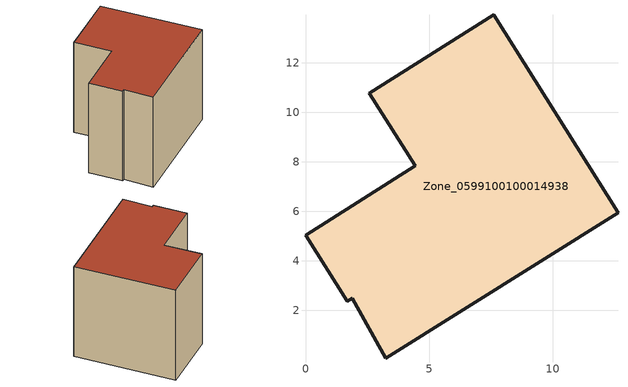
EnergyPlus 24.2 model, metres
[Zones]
Zone_0599100100014938
 floor ground (C_G): 1.88,2.48 1.69,2.35 0,5.04 4.43,7.83 2.58,10.78 7.6,13.95 12.63,5.95 3.25,0.05 z0
 wall outside (C_F): 12.63,5.95 7.6,13.95 2.58,10.78 4.43,7.83 0,5.04 1.69,2.35 1.88,2.48 3.25,0.05 12.63,5.95 z0:9.34
 roof outside (C_R): 1.88,2.48 3.25,0.05 12.63,5.95 7.6,13.95 2.58,10.78 4.43,7.83 0,5.04 1.69,2.35 z9.34
[BUILDING]
Pand.0599100100014938: North Axis=0; Terrain=City; Loads Convergence Tolerance Value=0.04; Temperature Convergence Tolerance Value=0.4; Solar Distribution=FullExterior; Maximum Number of Warmup Days=25; Minimum Number of Warmup Days=1
[Site:Location]
Rotterdam.The.Hague.AP_ZH_NLD Design_Conditions: Latitude=51.96; Longitude=4.45; Time Zone=1; Elevation=-4.5
[SITE:GROUNDTEMPERATURE:BUILDINGSURFACE]
18, 18, 18, 18, 18, 18, 18, 18, 18, 18, 18, 18
[MATERIAL] Thermal Absorptance=0.9; Solar Absorptance=0.7; Visible Absorptance=0.7
Name | Roughness | Thickness | Conductivity | Density | Specific Heat
G.TC.2015-2018 | MediumSmooth | 0.15 | 0.0428571 | 540 | 1210
F.TC.2015-2018 | Rough | 0.3 | 0.0666667 | 1920 | 840
R.TC.2015-2018 | MediumRough | 0.2 | 0.0333333 | 1500 | 1000
[CONSTRUCTION]
C_G: G.TC.2015-2018
C_F: F.TC.2015-2018
C_R: R.TC.2015-2018
[ZONE]
Zone_0599100100014938: Type=1; Multiplier=1; Ceiling Height=Autocalculate; Volume=Autocalculate; Floor Area=autocalculate; Part of Total Floor Area=Yes
[ZONEINFILTRATION:DESIGNFLOWRATE]
Infil_Zone_0599100100014938: Zone or ZoneList or Space or SpaceList=Zone_0599100100014938; Schedule=AlwaysOn; Design Flow Rate Calculation Method=Flow/Area; Flow Rate per Floor Area=0.0015; Constant Term Coefficient=1; Temperature Term Coefficient=0; Velocity Term Coefficient=0; Velocity Squared Term Coefficient=0
[HVACTEMPLATE:ZONE:IDEALLOADSAIRSYSTEM]
Zone_0599100100014938: Maximum Heating Supply Air Temperature=50; Minimum Cooling Supply Air Temperature=13; Maximum Heating Supply Air Humidity Ratio=0.0156; Minimum Cooling Supply Air Humidity Ratio=0.0077; Heating Limit=NoLimit; Cooling Limit=NoLimit; Dehumidification Control Type=ConstantSensibleHeatRatio; Cooling Sensible Heat Ratio=0.7; Dehumidification Setpoint=60; Humidification Control Type=None; Humidification Setpoint=30; Outdoor Air Method=None; Outdoor Air Flow Rate per Person=0.00944; Outdoor Air Flow Rate per Zone Floor Area=0; Outdoor Air Flow Rate per Zone=0; Demand Controlled Ventilation Type=None; Outdoor Air Economizer Type=NoEconomizer; Heat Recovery Type=None; Sensible Heat Recovery Effectiveness=0.7; Latent Heat Recovery Effectiveness=0.65
[ZONECONTROL:THERMOSTAT]
ThermostatControl_Zone_0599100100014938: Zone or ZoneList=Zone_0599100100014938; Control Type Schedule=DualSetpointControlType; Control 1=Thermostat_Zone_0599100100014938; Temperature Difference Between Cutout And Setpoint=0
[THERMOSTATSETPOINT:DUALSETPOINT]
Thermostat_Zone_0599100100014938: Heating Setpoint Temperature Schedule=HeatingSetpoint_Zone_0599100100014938; Cooling Setpoint Temperature Schedule=CoolingSetpoint_Zone_0599100100014938
[SCHEDULE:COMPACT]
HeatingSetpoint_Zone_0599100100014938: Through: 12/31, For: AllDays, Until: 24:00, 21
CoolingSetpoint_Zone_0599100100014938: Through: 12/31, For: AllDays, Until: 24:00, 24
DualSetpointControlType: Through: 12/31, For: AllDays, Until: 24:00, 4
AlwaysOn: Through: 12/31, For: AllDays, Until: 24:00, 1
